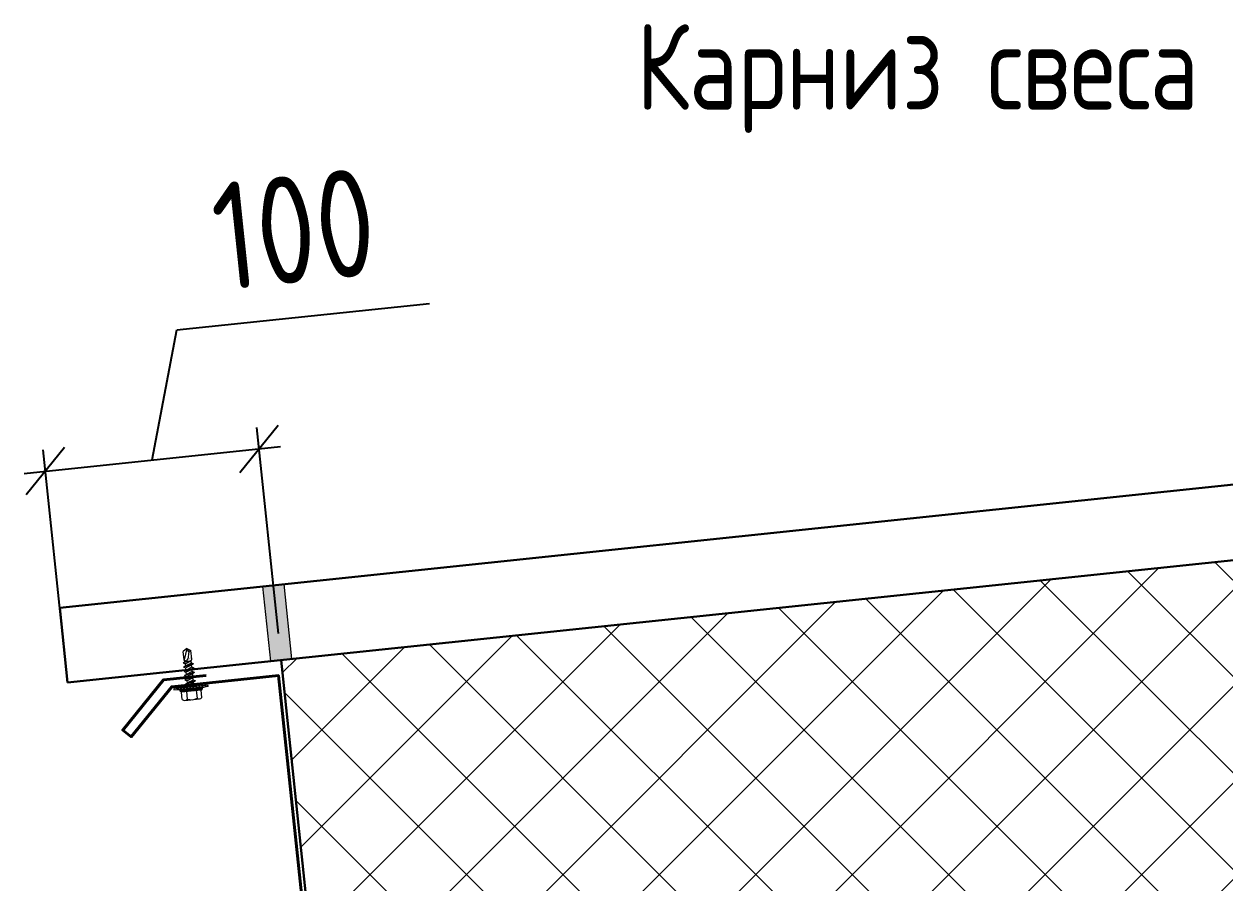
# Model space of a CAD drawing. Header units: millimetres. Extents: x -351329 to 406471, y -253833 to 111767.
# Drawn here: x -234013 to -233455, y -188411 to -188011 of the extents above; entities that cross this region are included whole.
import ezdxf

# ---------------------------------------------------------------- set-up
doc = ezdxf.new("R2010")
doc.units = ezdxf.units.MM
for name, color, linetype, lineweight in [('_Саморез', 12, 'Continuous', 9), ('_Сендвичи', 230, 'Continuous', 30), ('_Текст', 141, 'Continuous', 20), ('_Фасонные эл.', 7, 'Continuous', 40), ('выноска', 7, 'Continuous', 13), ('тонкие', 221, 'Continuous', 13)]:
    doc.layers.add(name, color=color, linetype=linetype, lineweight=lineweight)
doc.styles.add('GOST 2.304', font='CS_Gost2304.shx')
doc.styles.add('Museo sans', font='CS_Gost2304.shx')
doc.dimstyles.new('SPDS', dxfattribs={"dimscale": 100, "dimtxt": 2.5, "dimasz": 2.5, "dimexe": 1.25, "dimexo": 0.625, "dimtad": 1, "dimdec": 0, "dimrnd": 0.001, "dimtxsty": 'GOST 2.304', "dimblk": 'OBLIQUE', "dimcen": 2.5, "dimdle": 2, "dimadec": 0, "dimazin": 2, "dimtfac": 0.75, "dimtdec": 0, "dimtmove": 1, "dimatfit": 3, "dimfxl": 1, "dimtolj": 1, "dimarcsym": 0})
doc.dimstyles.get("Standard").update_dxf_attribs({"dimtxt": 0.18, "dimasz": 0.18, "dimexe": 0.18, "dimexo": 0.0625, "dimgap": 0.09, "dimtad": 0, "dimtih": 1, "dimtoh": 1, "dimdec": 4, "dimzin": 0, "dimdsep": 46, "dimtxsty": 'Standard', "dimcen": 0.09, "dimadec": 0, "dimazin": 0, "dimtfac": 1, "dimtdec": 4, "dimtofl": 0, "dimtmove": 0, "dimatfit": 3, "dimfxl": 1, "dimtolj": 1, "dimtzin": 0, "dimarcsym": 0})

# ---------------------------------------------------------------- blocks, each defined once
blk = doc.blocks.new('_Oblique')
at = {"layer": 'выноска', "color": 0, "lineweight": -2}
blk.add_line((-0.5, -0.5), (0.5, 0.5), dxfattribs=at)
blk = doc.blocks.new('*D896')
at = {"layer": 'Defpoints', "color": 0, "ltscale": 10, "transparency": 16777216}
for p in [(-233903.87, -188208.8), (-233893.53, -188307.24), (-233992.98, -188317.69)]:
    blk.add_point(p, dxfattribs=at)
at = {"layer": 'тонкие', "color": 0, "lineweight": -2, "ltscale": 10, "transparency": 16777216}
for p, q in [((-233942.16, -188153.5), (-233824.56, -188141.14)), ((-233953.6, -188214.02), (-233942.16, -188153.5)), ((-233894.83, -188294.8), (-233904.92, -188198.85)), ((-234013.27, -188220.3), (-233893.93, -188207.75)), ((-233994.29, -188305.26), (-234004.37, -188209.31))]:
    blk.add_line(p, q, dxfattribs=at)
at = {"layer": 'тонкие', "color": 0, "lineweight": -2, "ltscale": 10, "transparency": 16777216, "xscale": 20, "yscale": 20, "zscale": 20}
for p, rotation in [((-233903.87, -188208.8), 5.999999999990824), ((-234003.33, -188219.25), 185.9999999999908)]:
    blk.add_blockref('_Oblique', p, dxfattribs=dict(at, rotation=rotation))
at = {"layer": 'тонкие', "color": 0, "ltscale": 10, "transparency": 16777216, "insert": (-233887.65, -188106.54), "char_height": 50, "attachment_point": 5, "rotation": 6, "style": 'Museo sans'}
blk.add_mtext('\\A1;100', dxfattribs=at)
blk = doc.blocks.new('*D165')
at = {"layer": 'Defpoints', "color": 0, "transparency": 16777216}
for p in [(0, 2), (0, -17), (0, -17)]:
    blk.add_point(p, dxfattribs=at)
at = {"layer": 'Defpoints', "color": 0, "transparency": 16777216, "insert": (-1.18, -7.5), "char_height": 1, "attachment_point": 5, "rotation": 90, "style": 'GOST 2.304'}
blk.add_mtext('\\A1;S-MD 53Z 4.8х19', dxfattribs=at)
blk = doc.blocks.new('Саморез HILTI S-MD 53Z')
at = {"layer": '_Саморез'}
blk.add_hatch(color=256, dxfattribs=at).paths.add_polyline_path([(-7, 0), (7, 0), (7, 1), (-7, 1)])
for p, q in [((-2.4, -1.5), (2.4, -0.5)), ((-2.4, -3.5), (2.4, -2.5)), ((-2.4, -5.5), (2.4, -4.5)), ((-2.4, -7.5), (2.4, -6.5)), ((-2.4, -9.5), (2.4, -8.5)), ((-1.4, -11), (2.4, -10.5)), ((1.4, -11), (-1.4, -11))]:
    blk.add_line(p, q, dxfattribs=at)
for points in [[(-4.6, 6.5), (-4.6, 3)], [(3.45, 7), (-3.45, 7)], [(-2.3, 3), (-2.3, 6.5)], [(2.3, 3), (2.3, 6.45)], [(4.6, 6.5), (4.6, 3)], [(-8, 1.5), (-5.1, 2), (5.1, 2), (8, 1.5), (-8, 1.5)], [(-8, 1), (8, 1), (8, 1.5), (-8, 1.5), (-8, 1)], [(-5.1, 2.5), (-4.6, 3), (4.6, 3), (5.1, 2.5), (-5.1, 2.5)], [(-5.1, 2), (-5.1, 2.5), (5.1, 2.5), (5.1, 2), (-5.1, 2)], [(-1.4, 0), (-1.4, -1)], [(-1.4, -1), (1.4, 0)], [(2.4, -0.5), (1.4, 0)], [(-2.4, -1.5), (-1.4, -1)], [(-2.4, -1.5), (-1.4, -2)], [(-2.4, -3.5), (-1.4, -3)], [(-2.4, -3.5), (-1.4, -4)], [(-2.4, -5.5), (-1.4, -5)], [(-2.4, -5.5), (-1.4, -6)], [(-1.4, -2), (1.4, -1)], [(-1.4, -2), (-1.4, -3)], [(-1.4, -3), (1.4, -2)], [(-1.4, -4), (1.4, -3)], [(-1.4, -4), (-1.4, -5)], [(-1.4, -5), (1.4, -4)], [(-1.4, -6), (1.4, -5)], [(2.4, -0.5), (1.4, -1)], [(1.4, -1), (1.4, -2)], [(2.4, -2.5), (1.4, -2)], [(2.4, -2.5), (1.4, -3)], [(1.4, -3), (1.4, -4)], [(2.4, -4.5), (1.4, -4)], [(2.4, -4.5), (1.4, -5)], [(1.4, -5), (1.4, -6)], [(-2.4, -7.5), (-1.4, -7)], [(-2.4, -7.5), (-1.4, -8)], [(-2.4, -9.5), (-1.4, -9)], [(-2.4, -9.5), (-1.4, -10)], [(-1.4, -11), (-1.8, -11.8), (-1.8, -15.8)], [(-1.4, -6), (-1.4, -7)], [(-1.4, -7), (1.4, -6)], [(-1.4, -8), (1.4, -7)], [(-1.4, -8), (-1.4, -9)], [(-1.4, -9), (1.4, -8)], [(-1.4, -10), (1.4, -9)], [(-1.4, -10), (-1.4, -11)], [(-1.4, -11), (1.4, -10)], [(2.4, -6.5), (1.4, -6)], [(2.4, -6.5), (1.4, -7)], [(1.4, -7), (1.4, -8)], [(2.4, -8.5), (1.4, -8)], [(2.4, -8.5), (1.4, -9)], [(1.4, -9), (1.4, -10)], [(2.4, -10.5), (1.4, -10)], [(2.4, -10.5), (1.4, -11)], [(1.4, -11), (1.8, -11.8), (1.8, -15.8)], [(-1.8, -15.8), (-0.8, -15.3)], [(0, -17), (-1.8, -15.8)], [(-0.8, -15.3), (0, -11.9)], [(-0.8, -15.3), (0, -17)], [(0, -17), (1.8, -11.9)], [(0, -17), (1.8, -15.8)]]:
    blk.add_lwpolyline(points, dxfattribs=at)
blk.add_lwpolyline([(-7, 0), (7, 0), (7, 1), (-7, 1)], close=True, dxfattribs=at)
for centre, radius, start, end in [((-3.45, 5.43), 1.57, 43.0029, 136.9971), ((0, 1.46), 5.54, 65.4705, 114.5295), ((3.45, 5.43), 1.57, 43.0029, 136.9971), ((0.9, -12.27), 0.975, 22.6199, 157.3801)]:
    blk.add_arc(centre, radius, start, end, dxfattribs=at)
at = {"layer": 'Defpoints'}
dim = blk.add_linear_dim(base=(0, -17), p1=(0, 2), p2=(0, -17), angle=90, text='S-MD 53Z 4.8х<>', dimstyle='SPDS', override={"dimscale": 1, "dimtxt": 1, "dimse1": 1, "dimse2": 1, "dimsd1": 1, "dimsd2": 1}, dxfattribs=at)
dim.commit()
dim.dimension.update_dxf_attribs({"geometry": '*D165', "text_midpoint": (-1.18, -7.5)})

msp = doc.modelspace()

# ---------------------------------------------------------------- hatches: boundary and pattern name
at = {"layer": 'тонкие', "ltscale": 10}
h = msp.add_hatch(dxfattribs=at)
h.set_pattern_fill('ANSI37', color=256, scale=10, angle=-90)
h.set_pattern_definition([(315, (-258121.34, -156953.726), (22.45064, 22.45064), []), (45, (-258121.34, -156953.726), (-22.45064, 22.45064), [])])
h.paths.add_polyline_path([(-233893.53, -188307.24), (-233872.62, -188506.14), (-233167.46, -188432.02), (-233178.44, -188327.6), (-233203.95, -188324), (-233155.53, -188306.34), (-233181.05, -188302.74), (-233188.37, -188233.12)])
h = msp.add_hatch(color=256, dxfattribs=at)
h.dxf.hatch_style = 1
h.paths.add_polyline_path([(-233892.21, -188271.9), (-233902.16, -188272.95), (-233898.5, -188307.76), (-233888.56, -188306.71)])

# ---------------------------------------------------------------- linework, layer by layer
at = {"layer": '_Сендвичи', "ltscale": 10}
for p, q in [((-233192.02, -188198.31), (-233996.64, -188282.88)), ((-233188.37, -188233.12), (-233992.98, -188317.69)), ((-233996.64, -188282.88), (-233992.98, -188317.69)), ((-233893.53, -188307.24), (-233872.62, -188506.14))]:
    msp.add_line(p, q, dxfattribs=at)
at = {"layer": '_Фасонные эл.', "ltscale": 10}
msp.add_lwpolyline([(-233928.51, -188314.4), (-233948.4, -188316.49), (-233967.28, -188339.8), (-233963.39, -188342.95), (-233944.51, -188319.63), (-233894.79, -188314.41), (-233873.88, -188513.31), (-233824.15, -188508.08), (-233824.68, -188503.11), (-233844.57, -188505.2)], dxfattribs=at)
at = {"layer": 'тонкие', "ltscale": 10}
msp.add_lwpolyline([(-233898.5, -188307.76), (-233888.56, -188306.71), (-233892.21, -188271.9), (-233902.16, -188272.95)], close=True, dxfattribs=at)

# ---------------------------------------------------------------- block references
at = {"layer": '_Фасонные эл.', "ltscale": 10, "rotation": 186}
msp.add_blockref('Саморез HILTI S-MD 53Z', (-233935.68, -188318.7), dxfattribs=at)

# ---------------------------------------------------------------- texts
at = {"layer": '_Текст', "color": 7, "linetype": 'Continuous', "lineweight": 35, "ltscale": 10, "style": 'Museo sans'}
msp.add_text('Карниз свеса', height=40, dxfattribs=at).set_placement((-233728.32, -188050.86))

# ---------------------------------------------------------------- dimensions: what is measured, and where the dimension line sits
at = {"layer": 'тонкие', "ltscale": 10}
dim = msp.add_aligned_dim(p1=(-233992.98, -188317.69), p2=(-233893.53, -188307.24), distance=98.98, dimstyle='Standard', override={"dimscale": 20, "dimtxt": 2.5, "dimasz": 1, "dimexe": 0.5, "dimexo": 0.625, "dimgap": 0.8, "dimtad": 1, "dimtih": 0, "dimtoh": 0, "dimdec": 0, "dimrnd": 0.001, "dimzin": 8, "dimdsep": 44, "dimtxsty": 'Museo sans', "dimblk": 'Oblique', "dimcen": 2.5, "dimdle": 0.5, "dimazin": 2, "dimtfac": 0.75, "dimtdec": 0, "dimtofl": 1, "dimtmove": 1, "dimfxl": 1.25, "dimtzin": 8}, dxfattribs=at)
dim.commit()
dim.dimension.update_dxf_attribs({"geometry": '*D896', "text_midpoint": (-233930.54, -188111.05)})

doc.saveas('drawing.dxf')
